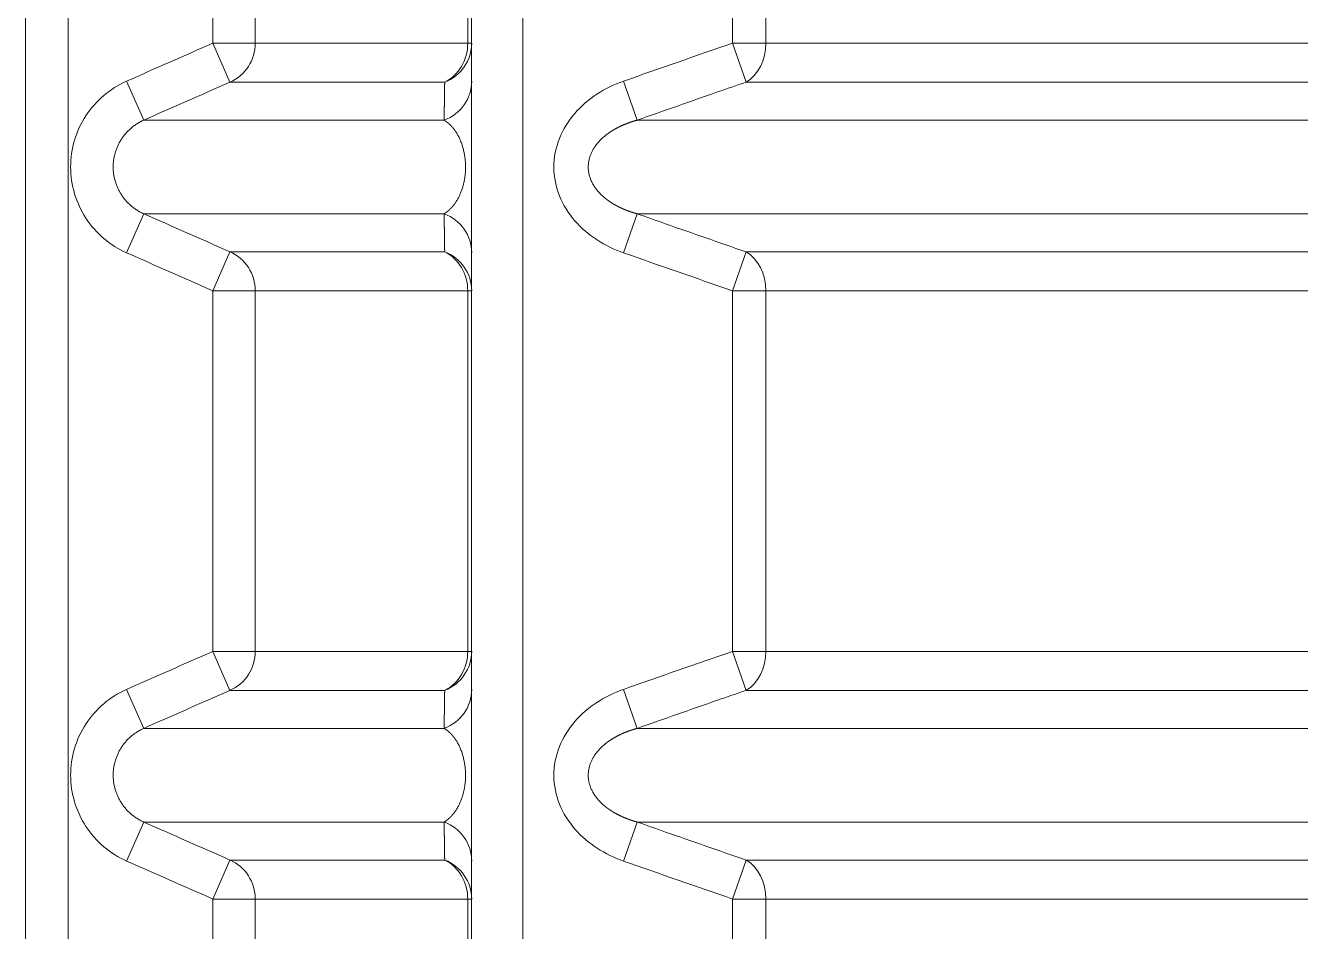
# Model space of a CAD drawing. Header units: millimetres. Extents: x 4664 to 8864, y -38 to 2932.
# Drawn here: x 7981.18 to 8020.27, y 1821.28 to 1849.06 of the extents above; entities that cross this region are included whole.
import ezdxf

# ---------------------------------------------------------------- set-up
doc = ezdxf.new("R2010")
doc.units = ezdxf.units.MM

msp = doc.modelspace()

# ---------------------------------------------------------------- linework, layer by layer
at = {"lineweight": 5}
for p, q in [((7981.176, 1870.016), (7981.176, 1707.535)), ((7982.482, 1707.535), (7982.482, 1870.016)), ((7994.855, 1714.873), (7994.855, 1862.677)), ((7996.423, 1862.708), (7996.423, 1714.842)), ((7986.918, 1859.573), (7986.918, 1848.517)), ((7988.222, 1848.517), (7988.222, 1859.573)), ((7994.735, 1859.573), (7994.735, 1848.517)), ((8002.857, 1859.573), (8002.857, 1848.517)), ((8003.876, 1848.517), (8003.876, 1859.573)), ((7986.918, 1848.517), (7994.855, 1848.517)), ((7986.918, 1848.517), (7987.445, 1847.323)), ((8002.857, 1848.517), (8056.437, 1848.517)), ((8002.857, 1848.517), (8003.268, 1847.323)), ((7984.276, 1847.352), (7984.803, 1846.158)), ((7987.445, 1847.323), (7994.029, 1847.323)), ((7999.513, 1847.352), (7999.933, 1846.158)), ((8003.268, 1847.323), (8055.244, 1847.323)), ((7994.012, 1846.158), (7984.803, 1846.158)), ((8056.217, 1846.158), (7999.933, 1846.158)), ((7984.276, 1842.09), (7984.803, 1843.285)), ((7994.012, 1843.285), (7984.803, 1843.285)), ((7999.513, 1842.09), (7999.933, 1843.285)), ((8056.217, 1843.285), (7999.933, 1843.285)), ((7986.918, 1840.925), (7987.445, 1842.119)), ((7994.029, 1842.119), (7987.445, 1842.119)), ((8002.857, 1840.925), (8003.268, 1842.119)), ((8055.244, 1842.119), (8003.268, 1842.119)), ((7986.918, 1840.925), (7986.918, 1829.869)), ((7986.918, 1840.925), (7994.855, 1840.925)), ((7988.222, 1829.869), (7988.222, 1840.925)), ((7994.735, 1840.925), (7994.735, 1829.869)), ((8002.857, 1840.925), (8002.857, 1829.869)), ((8002.857, 1840.925), (8056.437, 1840.925)), ((8003.876, 1829.869), (8003.876, 1840.925)), ((7986.918, 1829.869), (7994.855, 1829.869)), ((7986.918, 1829.869), (7987.445, 1828.674)), ((8002.857, 1829.869), (8056.437, 1829.869)), ((8002.857, 1829.869), (8003.268, 1828.674)), ((7984.276, 1828.704), (7984.803, 1827.509)), ((7987.445, 1828.674), (7994.029, 1828.674)), ((7999.513, 1828.704), (7999.933, 1827.509)), ((8003.268, 1828.674), (8055.244, 1828.674)), ((7994.012, 1827.509), (7984.803, 1827.509)), ((8056.217, 1827.509), (7999.933, 1827.509)), ((7984.276, 1823.441), (7984.803, 1824.636)), ((7994.012, 1824.636), (7984.803, 1824.636)), ((7999.513, 1823.441), (7999.933, 1824.636)), ((8051.856, 1824.636), (7999.933, 1824.636)), ((7986.918, 1822.276), (7987.445, 1823.471)), ((7994.029, 1823.471), (7987.445, 1823.471)), ((8002.857, 1822.276), (8003.268, 1823.471)), ((8039.638, 1823.471), (8003.268, 1823.471)), ((7986.918, 1822.276), (7986.918, 1811.22)), ((7986.918, 1822.276), (7994.855, 1822.276)), ((7988.222, 1811.22), (7988.222, 1822.276)), ((7994.735, 1822.276), (7994.735, 1811.22)), ((8002.857, 1822.276), (8002.857, 1811.22)), ((8002.857, 1822.276), (8039.855, 1822.276)), ((8003.876, 1811.22), (8003.876, 1822.276))]:
    msp.add_line(p, q, dxfattribs=at)
at = {"lineweight": 5, "extrusion": (0, 0, -1)}
for centre, major_axis, ratio, start_param, end_param in [((7986.918, 1848.517), (0, -1.306), 0.998861, 4.712389, 5.867354), ((7993.55, 1848.517), (0, -1.306), 0.907984, 4.712389, 5.867354), ((7993.55, 1848.517), (1.306, 0), 0.98331, 0, 1.19525), ((8002.857, 1848.517), (0, 1.306), 0.780444, 1.570796, 2.725761), ((7993.55, 1847.352), (1.306, 0), 0.978111, 0, 1.208972), ((7993.55, 1842.09), (1.306, 0), 0.978111, 5.074213, 6.283185), ((7986.918, 1840.925), (0, -1.306), 0.998861, 3.557424, 4.712389), ((7993.55, 1840.925), (0, -1.306), 0.907984, 3.557424, 4.712389), ((7993.55, 1840.925), (1.306, 0), 0.98331, 5.087935, 6.283185), ((8002.857, 1840.925), (0, 1.306), 0.780444, 0.415831, 1.570796), ((7986.918, 1829.869), (0, -1.306), 0.998861, 4.712389, 5.867354), ((7993.55, 1829.869), (0, -1.306), 0.907984, 4.712389, 5.867354), ((7993.55, 1829.869), (1.306, 0), 0.98331, 0, 1.19525), ((8002.857, 1829.869), (0, 1.306), 0.780444, 1.570796, 2.725761), ((7993.55, 1828.704), (1.306, 0), 0.978111, 0, 1.208972), ((7993.55, 1823.441), (1.306, 0), 0.978111, 5.074213, 6.283185), ((7986.918, 1822.276), (0, -1.306), 0.998861, 3.557424, 4.712389), ((7993.55, 1822.276), (0, -1.306), 0.907984, 3.557424, 4.712389), ((7993.55, 1822.276), (1.306, 0), 0.98331, 5.087935, 6.283185), ((8002.857, 1822.276), (0, 1.306), 0.780444, 0.415831, 1.570796)]:
    msp.add_ellipse(centre, major_axis=major_axis, ratio=ratio, start_param=start_param, end_param=end_param, dxfattribs=at)
at = {"lineweight": 5}
for points in [[(7986.918, 1848.517), (7986.037, 1848.129), (7985.157, 1847.741), (7984.276, 1847.352)], [(8002.857, 1848.517), (8001.741, 1848.133), (8000.626, 1847.744), (7999.513, 1847.352)], [(7984.803, 1846.158), (7985.684, 1846.546), (7986.564, 1846.934), (7987.445, 1847.323)], [(7987.445, 1842.119), (7986.564, 1842.508), (7985.684, 1842.896), (7984.803, 1843.285)], [(7984.276, 1842.09), (7985.157, 1841.701), (7986.037, 1841.313), (7986.918, 1840.925)], [(7999.513, 1842.09), (8000.626, 1841.698), (8001.741, 1841.309), (8002.857, 1840.925)], [(7986.918, 1829.869), (7986.037, 1829.48), (7985.157, 1829.092), (7984.276, 1828.704)], [(8002.857, 1829.869), (8001.741, 1829.484), (8000.626, 1829.096), (7999.513, 1828.704)], [(7984.803, 1827.509), (7985.684, 1827.897), (7986.564, 1828.286), (7987.445, 1828.674)], [(7987.445, 1823.471), (7986.564, 1823.859), (7985.684, 1824.247), (7984.803, 1824.636)], [(7984.276, 1823.441), (7985.157, 1823.053), (7986.037, 1822.664), (7986.918, 1822.276)], [(7999.513, 1823.441), (8000.626, 1823.049), (8001.741, 1822.661), (8002.857, 1822.276)]]:
    msp.add_open_spline(points, degree=3, dxfattribs=at)
for points, knots in [([(7984.276, 1847.352), (7983.765, 1847.127), (7983.33, 1846.756), (7982.723, 1845.826), (7982.56, 1845.272), (7982.56, 1844.169), (7982.726, 1843.612), (7983.179, 1842.918), (7983.364, 1842.708), (7983.787, 1842.349), (7984.021, 1842.203), (7984.276, 1842.09)], [0, 0, 0, 0, 0.25, 0.25, 0.5, 0.5, 0.75, 0.75, 0.875, 0.875, 1, 1, 1, 1]), ([(7994.029, 1847.323), (7994.028, 1847.319), (7994.028, 1847.31), (7994.028, 1847.297), (7994.028, 1847.285), (7994.028, 1847.272), (7994.028, 1847.259), (7994.027, 1847.247), (7994.027, 1847.234), (7994.027, 1847.221), (7994.027, 1847.208), (7994.027, 1847.195), (7994.026, 1847.182), (7994.026, 1847.169), (7994.026, 1847.157), (7994.026, 1847.144), (7994.026, 1847.131), (7994.025, 1847.118), (7994.025, 1847.105), (7994.025, 1847.091), (7994.025, 1847.078), (7994.025, 1847.065), (7994.025, 1847.052), (7994.024, 1847.039), (7994.024, 1847.026), (7994.024, 1847.013), (7994.024, 1846.999), (7994.024, 1846.986), (7994.023, 1846.973), (7994.023, 1846.959), (7994.023, 1846.946), (7994.023, 1846.933), (7994.023, 1846.919), (7994.022, 1846.906), (7994.022, 1846.892), (7994.022, 1846.879), (7994.022, 1846.865), (7994.022, 1846.852), (7994.021, 1846.838), (7994.021, 1846.825), (7994.021, 1846.811), (7994.021, 1846.798), (7994.021, 1846.784), (7994.02, 1846.77), (7994.02, 1846.756), (7994.02, 1846.743), (7994.02, 1846.729), (7994.02, 1846.715), (7994.019, 1846.701), (7994.019, 1846.688), (7994.019, 1846.674), (7994.019, 1846.66), (7994.019, 1846.646), (7994.018, 1846.632), (7994.018, 1846.618), (7994.018, 1846.604), (7994.018, 1846.59), (7994.018, 1846.576), (7994.017, 1846.562), (7994.017, 1846.548), (7994.017, 1846.534), (7994.017, 1846.52), (7994.017, 1846.505), (7994.016, 1846.491), (7994.016, 1846.477), (7994.016, 1846.463), (7994.016, 1846.448), (7994.016, 1846.434), (7994.015, 1846.42), (7994.015, 1846.405), (7994.015, 1846.391), (7994.015, 1846.377), (7994.015, 1846.362), (7994.014, 1846.348), (7994.014, 1846.333), (7994.014, 1846.319), (7994.014, 1846.304), (7994.014, 1846.29), (7994.013, 1846.275), (7994.013, 1846.261), (7994.013, 1846.246), (7994.013, 1846.231), (7994.013, 1846.217), (7994.012, 1846.202), (7994.012, 1846.187), (7994.012, 1846.172), (7994.012, 1846.162), (7994.012, 1846.158)], [0, 0, 0, 0, 0.011621, 0.023246, 0.034874, 0.046504, 0.058138, 0.069775, 0.081415, 0.093058, 0.104705, 0.116354, 0.128007, 0.139663, 0.151322, 0.162985, 0.174651, 0.186319, 0.197992, 0.209667, 0.221346, 0.233028, 0.244713, 0.256402, 0.268094, 0.279789, 0.291488, 0.30319, 0.314896, 0.326605, 0.338317, 0.350033, 0.361752, 0.373475, 0.385201, 0.39693, 0.408663, 0.4204, 0.43214, 0.443883, 0.45563, 0.467381, 0.479135, 0.490893, 0.502654, 0.514419, 0.526187, 0.537959, 0.549735, 0.561514, 0.573297, 0.585084, 0.596874, 0.608668, 0.620465, 0.632267, 0.644072, 0.65588, 0.667693, 0.679509, 0.691329, 0.703153, 0.71498, 0.726811, 0.738646, 0.750485, 0.762328, 0.774174, 0.786025, 0.797879, 0.809737, 0.821599, 0.833465, 0.845335, 0.857208, 0.869086, 0.880967, 0.892853, 0.904742, 0.916635, 0.928532, 0.940434, 0.952339, 0.964248, 0.976161, 0.988079, 1, 1, 1, 1]), ([(7999.513, 1847.352), (7999.227, 1847.251), (7998.951, 1847.119), (7998.446, 1846.79), (7998.213, 1846.592), (7997.819, 1846.136), (7997.656, 1845.875), (7997.435, 1845.316), (7997.375, 1845.013), (7997.377, 1844.414), (7997.439, 1844.11), (7997.662, 1843.557), (7997.826, 1843.296), (7998.22, 1842.844), (7998.454, 1842.646), (7998.957, 1842.32), (7999.227, 1842.19), (7999.513, 1842.09)], [0, 0, 0, 0, 0.125, 0.125, 0.25, 0.25, 0.375, 0.375, 0.5, 0.5, 0.625, 0.625, 0.75, 0.75, 0.875, 0.875, 1, 1, 1, 1]), ([(7999.933, 1846.158), (8000.754, 1846.447), (8001.576, 1846.735), (8002.688, 1847.122), (8002.978, 1847.222), (8003.268, 1847.323)], [0, 0, 0, 0, 0.739335, 0.739335, 1, 1, 1, 1]), ([(7984.803, 1843.285), (7984.765, 1843.301), (7984.728, 1843.32), (7984.655, 1843.359), (7984.62, 1843.38), (7984.551, 1843.424), (7984.518, 1843.447), (7984.454, 1843.496), (7984.392, 1843.547), (7984.306, 1843.629), (7984.228, 1843.716), (7984.157, 1843.807), (7984.094, 1843.903), (7984.039, 1844.001), (7983.991, 1844.101), (7983.951, 1844.204), (7983.93, 1844.273), (7983.901, 1844.376), (7983.887, 1844.446), (7983.874, 1844.55), (7983.87, 1844.584), (7983.867, 1844.635), (7983.866, 1844.661), (7983.865, 1844.687), (7983.865, 1844.704), (7983.865, 1844.712), (7983.865, 1844.788), (7983.869, 1844.857), (7983.887, 1844.995), (7983.901, 1845.065), (7983.93, 1845.169), (7983.951, 1845.238), (7983.991, 1845.34), (7984.038, 1845.441), (7984.094, 1845.539), (7984.157, 1845.634), (7984.227, 1845.726), (7984.306, 1845.813), (7984.392, 1845.895), (7984.453, 1845.946), (7984.518, 1845.995), (7984.551, 1846.018), (7984.62, 1846.062), (7984.655, 1846.083), (7984.728, 1846.122), (7984.765, 1846.141), (7984.803, 1846.158)], [0, 0, 0, 0, 0.03125, 0.03125, 0.0625, 0.0625, 0.09375, 0.09375, 0.125, 0.15625, 0.1875, 0.21875, 0.25, 0.28125, 0.3125, 0.34375, 0.375, 0.375, 0.4375, 0.4375, 0.46875, 0.46875, 0.484375, 0.492187, 0.492187, 0.5, 0.5, 0.5625, 0.5625, 0.625, 0.625, 0.65625, 0.6875, 0.71875, 0.75, 0.78125, 0.8125, 0.84375, 0.875, 0.90625, 0.90625, 0.9375, 0.9375, 0.96875, 0.96875, 1, 1, 1, 1]), ([(7994.012, 1846.158), (7994.013, 1846.157), (7994.016, 1846.155), (7994.019, 1846.153), (7994.023, 1846.151), (7994.027, 1846.148), (7994.03, 1846.146), (7994.034, 1846.143), (7994.038, 1846.141), (7994.041, 1846.139), (7994.045, 1846.136), (7994.049, 1846.134), (7994.052, 1846.131), (7994.056, 1846.129), (7994.059, 1846.126), (7994.063, 1846.124), (7994.067, 1846.121), (7994.07, 1846.119), (7994.074, 1846.116), (7994.077, 1846.114), (7994.081, 1846.111), (7994.084, 1846.108), (7994.088, 1846.106), (7994.091, 1846.103), (7994.095, 1846.1), (7994.098, 1846.098), (7994.102, 1846.095), (7994.105, 1846.092), (7994.109, 1846.09), (7994.112, 1846.087), (7994.116, 1846.084), (7994.119, 1846.081), (7994.122, 1846.079), (7994.126, 1846.076), (7994.129, 1846.073), (7994.133, 1846.07), (7994.136, 1846.067), (7994.139, 1846.064), (7994.143, 1846.062), (7994.146, 1846.059), (7994.149, 1846.056), (7994.153, 1846.053), (7994.156, 1846.05), (7994.159, 1846.047), (7994.163, 1846.044), (7994.166, 1846.041), (7994.169, 1846.038), (7994.172, 1846.035), (7994.176, 1846.032), (7994.179, 1846.029), (7994.182, 1846.026), (7994.185, 1846.023), (7994.189, 1846.02), (7994.192, 1846.017), (7994.195, 1846.014), (7994.198, 1846.011), (7994.201, 1846.008), (7994.204, 1846.004), (7994.208, 1846.001), (7994.211, 1845.998), (7994.214, 1845.995), (7994.217, 1845.992), (7994.22, 1845.989), (7994.223, 1845.985), (7994.226, 1845.982), (7994.229, 1845.979), (7994.232, 1845.976), (7994.235, 1845.973), (7994.238, 1845.969), (7994.241, 1845.966), (7994.244, 1845.963), (7994.247, 1845.959), (7994.25, 1845.956), (7994.253, 1845.953), (7994.256, 1845.949), (7994.259, 1845.946), (7994.262, 1845.943), (7994.265, 1845.939), (7994.268, 1845.936), (7994.271, 1845.933), (7994.274, 1845.929), (7994.277, 1845.926), (7994.28, 1845.922), (7994.283, 1845.919), (7994.285, 1845.915), (7994.288, 1845.912), (7994.291, 1845.909), (7994.294, 1845.905), (7994.297, 1845.902), (7994.3, 1845.898), (7994.302, 1845.895), (7994.305, 1845.891), (7994.308, 1845.888), (7994.311, 1845.884), (7994.313, 1845.88), (7994.316, 1845.877), (7994.319, 1845.873), (7994.322, 1845.87), (7994.324, 1845.866), (7994.327, 1845.863), (7994.33, 1845.859), (7994.332, 1845.855), (7994.335, 1845.852), (7994.338, 1845.848), (7994.34, 1845.844), (7994.343, 1845.841), (7994.346, 1845.837), (7994.348, 1845.833), (7994.351, 1845.83), (7994.353, 1845.826), (7994.356, 1845.822), (7994.358, 1845.819), (7994.361, 1845.815), (7994.364, 1845.811), (7994.366, 1845.807), (7994.369, 1845.804), (7994.371, 1845.8), (7994.374, 1845.796), (7994.376, 1845.792), (7994.378, 1845.789), (7994.39, 1845.77), (7994.411, 1845.736), (7994.44, 1845.685), (7994.467, 1845.632), (7994.493, 1845.578), (7994.517, 1845.522), (7994.539, 1845.465), (7994.559, 1845.406), (7994.578, 1845.347), (7994.595, 1845.287), (7994.61, 1845.226), (7994.624, 1845.164), (7994.636, 1845.102), (7994.646, 1845.039), (7994.654, 1844.976), (7994.66, 1844.912), (7994.665, 1844.848), (7994.668, 1844.784), (7994.669, 1844.722), (7994.668, 1844.663), (7994.666, 1844.605), (7994.662, 1844.548), (7994.657, 1844.491), (7994.65, 1844.434), (7994.642, 1844.377), (7994.632, 1844.321), (7994.621, 1844.265), (7994.609, 1844.209), (7994.595, 1844.155), (7994.58, 1844.101), (7994.563, 1844.047), (7994.545, 1843.995), (7994.526, 1843.943), (7994.505, 1843.892), (7994.483, 1843.843), (7994.459, 1843.794), (7994.435, 1843.747), (7994.408, 1843.701), (7994.389, 1843.67), (7994.377, 1843.651), (7994.372, 1843.644), (7994.368, 1843.637), (7994.363, 1843.63), (7994.359, 1843.624), (7994.354, 1843.617), (7994.349, 1843.61), (7994.345, 1843.604), (7994.34, 1843.597), (7994.335, 1843.591), (7994.33, 1843.584), (7994.325, 1843.577), (7994.321, 1843.571), (7994.316, 1843.565), (7994.311, 1843.558), (7994.306, 1843.552), (7994.301, 1843.545), (7994.296, 1843.539), (7994.291, 1843.533), (7994.285, 1843.527), (7994.28, 1843.52), (7994.275, 1843.514), (7994.27, 1843.508), (7994.265, 1843.502), (7994.259, 1843.496), (7994.254, 1843.49), (7994.248, 1843.484), (7994.243, 1843.478), (7994.238, 1843.472), (7994.232, 1843.466), (7994.227, 1843.46), (7994.221, 1843.454), (7994.215, 1843.449), (7994.21, 1843.443), (7994.204, 1843.437), (7994.198, 1843.432), (7994.193, 1843.426), (7994.187, 1843.421), (7994.181, 1843.415), (7994.175, 1843.41), (7994.169, 1843.404), (7994.164, 1843.399), (7994.158, 1843.394), (7994.152, 1843.388), (7994.146, 1843.383), (7994.14, 1843.378), (7994.134, 1843.373), (7994.127, 1843.368), (7994.121, 1843.363), (7994.115, 1843.358), (7994.109, 1843.353), (7994.103, 1843.348), (7994.096, 1843.343), (7994.09, 1843.338), (7994.084, 1843.333), (7994.077, 1843.329), (7994.071, 1843.324), (7994.065, 1843.319), (7994.058, 1843.315), (7994.052, 1843.31), (7994.045, 1843.306), (7994.038, 1843.301), (7994.032, 1843.297), (7994.025, 1843.293), (7994.019, 1843.289), (7994.014, 1843.286), (7994.012, 1843.285)], [0, 0, 0, 0, 0.002514, 0.005021, 0.00752, 0.010013, 0.012498, 0.014977, 0.017448, 0.019913, 0.02237, 0.02482, 0.027263, 0.029699, 0.032128, 0.03455, 0.036964, 0.039372, 0.041773, 0.044166, 0.046552, 0.048932, 0.051304, 0.053669, 0.056027, 0.058378, 0.060722, 0.063059, 0.065389, 0.067711, 0.070027, 0.072336, 0.074637, 0.076931, 0.079219, 0.081499, 0.083772, 0.086038, 0.088297, 0.090549, 0.092794, 0.095031, 0.097262, 0.099486, 0.101702, 0.103912, 0.106114, 0.108309, 0.110498, 0.112679, 0.114853, 0.11702, 0.11918, 0.121333, 0.123478, 0.125617, 0.127749, 0.129873, 0.131991, 0.134101, 0.136205, 0.138301, 0.14039, 0.142473, 0.144548, 0.146616, 0.148677, 0.150731, 0.152778, 0.154818, 0.15685, 0.158876, 0.160895, 0.162906, 0.164911, 0.166909, 0.168899, 0.170883, 0.172859, 0.174828, 0.176791, 0.178746, 0.180694, 0.182635, 0.18457, 0.186497, 0.188417, 0.19033, 0.192236, 0.194135, 0.196027, 0.197912, 0.19979, 0.201661, 0.203525, 0.205382, 0.207231, 0.209074, 0.21091, 0.212739, 0.214561, 0.216376, 0.218183, 0.219984, 0.221778, 0.223565, 0.225345, 0.227118, 0.228883, 0.230642, 0.232394, 0.234139, 0.235877, 0.237608, 0.239332, 0.241049, 0.242759, 0.244462, 0.246158, 0.247847, 0.249529, 0.270675, 0.290846, 0.310051, 0.328303, 0.345614, 0.362001, 0.377483, 0.392086, 0.405836, 0.41877, 0.430929, 0.442364, 0.453136, 0.463321, 0.473004, 0.48229, 0.491292, 0.50014, 0.50808, 0.516138, 0.524408, 0.532974, 0.541916, 0.5513, 0.561186, 0.571624, 0.582656, 0.594318, 0.60664, 0.619647, 0.633362, 0.647801, 0.66298, 0.678912, 0.695608, 0.713077, 0.731328, 0.750365, 0.753403, 0.756464, 0.759548, 0.762654, 0.765783, 0.768934, 0.772108, 0.775306, 0.778525, 0.781768, 0.785034, 0.788322, 0.791633, 0.794967, 0.798324, 0.801703, 0.805106, 0.808531, 0.81198, 0.815451, 0.818945, 0.822462, 0.826003, 0.829566, 0.833151, 0.83676, 0.840392, 0.844047, 0.847725, 0.851426, 0.85515, 0.858897, 0.862666, 0.866459, 0.870275, 0.874114, 0.877976, 0.881861, 0.885769, 0.8897, 0.893654, 0.897631, 0.901631, 0.905654, 0.909701, 0.91377, 0.917862, 0.921978, 0.926116, 0.930278, 0.934462, 0.93867, 0.942901, 0.947155, 0.951432, 0.955732, 0.960055, 0.964401, 0.96877, 0.973162, 0.977577, 0.982016, 0.986477, 0.990962, 0.995469, 1, 1, 1, 1]), ([(7999.933, 1843.285), (7999.931, 1843.285), (7999.925, 1843.287), (7999.916, 1843.289), (7999.908, 1843.292), (7999.899, 1843.294), (7999.891, 1843.296), (7999.882, 1843.299), (7999.874, 1843.301), (7999.866, 1843.304), (7999.857, 1843.306), (7999.849, 1843.309), (7999.84, 1843.311), (7999.832, 1843.314), (7999.824, 1843.316), (7999.816, 1843.319), (7999.807, 1843.321), (7999.799, 1843.324), (7999.791, 1843.327), (7999.783, 1843.329), (7999.775, 1843.332), (7999.767, 1843.334), (7999.759, 1843.337), (7999.75, 1843.34), (7999.742, 1843.342), (7999.734, 1843.345), (7999.726, 1843.348), (7999.718, 1843.351), (7999.711, 1843.353), (7999.703, 1843.356), (7999.695, 1843.359), (7999.687, 1843.362), (7999.679, 1843.365), (7999.671, 1843.367), (7999.664, 1843.37), (7999.656, 1843.373), (7999.648, 1843.376), (7999.64, 1843.379), (7999.633, 1843.382), (7999.625, 1843.385), (7999.617, 1843.387), (7999.61, 1843.39), (7999.602, 1843.393), (7999.595, 1843.396), (7999.587, 1843.399), (7999.58, 1843.402), (7999.572, 1843.405), (7999.565, 1843.408), (7999.557, 1843.411), (7999.55, 1843.414), (7999.543, 1843.417), (7999.535, 1843.42), (7999.528, 1843.424), (7999.521, 1843.427), (7999.513, 1843.43), (7999.506, 1843.433), (7999.499, 1843.436), (7999.492, 1843.439), (7999.485, 1843.442), (7999.477, 1843.445), (7999.47, 1843.449), (7999.463, 1843.452), (7999.456, 1843.455), (7999.449, 1843.458), (7999.442, 1843.461), (7999.435, 1843.465), (7999.428, 1843.468), (7999.421, 1843.471), (7999.414, 1843.474), (7999.407, 1843.478), (7999.401, 1843.481), (7999.394, 1843.484), (7999.387, 1843.488), (7999.38, 1843.491), (7999.373, 1843.494), (7999.367, 1843.498), (7999.36, 1843.501), (7999.353, 1843.504), (7999.347, 1843.508), (7999.34, 1843.511), (7999.334, 1843.515), (7999.327, 1843.518), (7999.32, 1843.521), (7999.314, 1843.525), (7999.308, 1843.528), (7999.301, 1843.532), (7999.295, 1843.535), (7999.288, 1843.539), (7999.282, 1843.542), (7999.275, 1843.546), (7999.269, 1843.549), (7999.263, 1843.553), (7999.257, 1843.556), (7999.25, 1843.56), (7999.244, 1843.563), (7999.238, 1843.567), (7999.232, 1843.57), (7999.226, 1843.574), (7999.22, 1843.577), (7999.213, 1843.581), (7999.207, 1843.584), (7999.201, 1843.588), (7999.195, 1843.592), (7999.189, 1843.595), (7999.183, 1843.599), (7999.177, 1843.602), (7999.172, 1843.606), (7999.166, 1843.61), (7999.16, 1843.613), (7999.154, 1843.617), (7999.148, 1843.621), (7999.142, 1843.624), (7999.137, 1843.628), (7999.131, 1843.632), (7999.125, 1843.635), (7999.12, 1843.639), (7999.114, 1843.643), (7999.108, 1843.647), (7999.103, 1843.65), (7999.097, 1843.654), (7999.092, 1843.658), (7999.086, 1843.661), (7999.081, 1843.665), (7999.075, 1843.669), (7999.07, 1843.673), (7999.064, 1843.677), (7999.059, 1843.68), (7999.054, 1843.684), (7999.048, 1843.688), (7999.043, 1843.692), (7999.038, 1843.695), (7999.033, 1843.699), (7999.027, 1843.703), (7999.022, 1843.707), (7999.017, 1843.711), (7999.012, 1843.715), (7999.007, 1843.718), (7999.002, 1843.722), (7998.997, 1843.726), (7998.992, 1843.73), (7998.986, 1843.734), (7998.982, 1843.738), (7998.977, 1843.742), (7998.972, 1843.745), (7998.967, 1843.749), (7998.962, 1843.753), (7998.957, 1843.757), (7998.92, 1843.787), (7998.854, 1843.844), (7998.765, 1843.934), (7998.686, 1844.026), (7998.618, 1844.121), (7998.56, 1844.219), (7998.513, 1844.317), (7998.476, 1844.418), (7998.45, 1844.518), (7998.434, 1844.62), (7998.429, 1844.718), (7998.434, 1844.813), (7998.447, 1844.905), (7998.468, 1844.996), (7998.498, 1845.087), (7998.537, 1845.178), (7998.585, 1845.267), (7998.641, 1845.354), (7998.706, 1845.44), (7998.779, 1845.523), (7998.861, 1845.604), (7998.922, 1845.657), (7998.96, 1845.687), (7998.969, 1845.695), (7998.979, 1845.702), (7998.988, 1845.71), (7998.998, 1845.717), (7999.008, 1845.725), (7999.018, 1845.732), (7999.028, 1845.74), (7999.039, 1845.747), (7999.049, 1845.755), (7999.059, 1845.762), (7999.07, 1845.769), (7999.08, 1845.777), (7999.091, 1845.784), (7999.102, 1845.791), (7999.113, 1845.799), (7999.124, 1845.806), (7999.135, 1845.813), (7999.146, 1845.82), (7999.158, 1845.827), (7999.169, 1845.834), (7999.181, 1845.842), (7999.192, 1845.849), (7999.204, 1845.856), (7999.216, 1845.863), (7999.228, 1845.87), (7999.24, 1845.876), (7999.252, 1845.883), (7999.264, 1845.89), (7999.276, 1845.897), (7999.289, 1845.904), (7999.301, 1845.911), (7999.314, 1845.917), (7999.327, 1845.924), (7999.34, 1845.931), (7999.352, 1845.937), (7999.366, 1845.944), (7999.379, 1845.95), (7999.392, 1845.957), (7999.405, 1845.963), (7999.419, 1845.97), (7999.432, 1845.976), (7999.446, 1845.982), (7999.46, 1845.989), (7999.473, 1845.995), (7999.487, 1846.001), (7999.501, 1846.007), (7999.515, 1846.013), (7999.53, 1846.019), (7999.544, 1846.025), (7999.558, 1846.031), (7999.573, 1846.037), (7999.587, 1846.043), (7999.602, 1846.049), (7999.617, 1846.054), (7999.632, 1846.06), (7999.647, 1846.066), (7999.662, 1846.071), (7999.677, 1846.077), (7999.693, 1846.082), (7999.708, 1846.088), (7999.723, 1846.093), (7999.739, 1846.098), (7999.755, 1846.104), (7999.77, 1846.109), (7999.786, 1846.114), (7999.802, 1846.119), (7999.818, 1846.124), (7999.835, 1846.129), (7999.851, 1846.134), (7999.867, 1846.139), (7999.884, 1846.144), (7999.9, 1846.148), (7999.917, 1846.153), (7999.928, 1846.156), (7999.933, 1846.158)], [0, 0, 0, 0, 0.002031, 0.004058, 0.006081, 0.008099, 0.010112, 0.012121, 0.014125, 0.016125, 0.01812, 0.02011, 0.022096, 0.024078, 0.026055, 0.028027, 0.029995, 0.031959, 0.033918, 0.035872, 0.037822, 0.039767, 0.041708, 0.043644, 0.045576, 0.047503, 0.049426, 0.051344, 0.053258, 0.055167, 0.057072, 0.058972, 0.060867, 0.062759, 0.064645, 0.066527, 0.068405, 0.070278, 0.072147, 0.074011, 0.075871, 0.077726, 0.079577, 0.081423, 0.083265, 0.085102, 0.086935, 0.088763, 0.090587, 0.092406, 0.094221, 0.096032, 0.097838, 0.099639, 0.101436, 0.103229, 0.105017, 0.106801, 0.10858, 0.110355, 0.112125, 0.113891, 0.115652, 0.11741, 0.119162, 0.12091, 0.122654, 0.124393, 0.126128, 0.127859, 0.129585, 0.131306, 0.133023, 0.134736, 0.136444, 0.138148, 0.139848, 0.141543, 0.143234, 0.14492, 0.146602, 0.14828, 0.149953, 0.151622, 0.153286, 0.154946, 0.156602, 0.158253, 0.1599, 0.161543, 0.163181, 0.164815, 0.166444, 0.168069, 0.16969, 0.171306, 0.172919, 0.174526, 0.17613, 0.177729, 0.179324, 0.180914, 0.1825, 0.184082, 0.18566, 0.187233, 0.188802, 0.190366, 0.191927, 0.193483, 0.195034, 0.196582, 0.198125, 0.199664, 0.201199, 0.202729, 0.204255, 0.205777, 0.207295, 0.208808, 0.210317, 0.211822, 0.213323, 0.214819, 0.216311, 0.217799, 0.219283, 0.220763, 0.222238, 0.223709, 0.225176, 0.226639, 0.228097, 0.229552, 0.231002, 0.232448, 0.23389, 0.235328, 0.236761, 0.238191, 0.239616, 0.241037, 0.242454, 0.243867, 0.245276, 0.246681, 0.248081, 0.249478, 0.27888, 0.307059, 0.334092, 0.360063, 0.385072, 0.409228, 0.432657, 0.455495, 0.477889, 0.499996, 0.520039, 0.540307, 0.560919, 0.581985, 0.603612, 0.625896, 0.648924, 0.672776, 0.697522, 0.723225, 0.74994, 0.752666, 0.755408, 0.758166, 0.760939, 0.763728, 0.766533, 0.769354, 0.772191, 0.775043, 0.777912, 0.780797, 0.783698, 0.786614, 0.789547, 0.792496, 0.795462, 0.798443, 0.801441, 0.804455, 0.807486, 0.810532, 0.813596, 0.816675, 0.819771, 0.822884, 0.826013, 0.829158, 0.83232, 0.835499, 0.838694, 0.841906, 0.845135, 0.84838, 0.851642, 0.854921, 0.858216, 0.861528, 0.864857, 0.868203, 0.871566, 0.874945, 0.878342, 0.881755, 0.885185, 0.888632, 0.892097, 0.895578, 0.899076, 0.902591, 0.906123, 0.909672, 0.913238, 0.916822, 0.920422, 0.924039, 0.927674, 0.931326, 0.934994, 0.93868, 0.942384, 0.946104, 0.949842, 0.953596, 0.957368, 0.961158, 0.964964, 0.968788, 0.972629, 0.976487, 0.980363, 0.984255, 0.988166, 0.992093, 0.996038, 1, 1, 1, 1]), ([(7994.012, 1843.285), (7994.012, 1843.28), (7994.012, 1843.27), (7994.012, 1843.255), (7994.012, 1843.24), (7994.013, 1843.226), (7994.013, 1843.211), (7994.013, 1843.196), (7994.013, 1843.182), (7994.013, 1843.167), (7994.014, 1843.152), (7994.014, 1843.138), (7994.014, 1843.123), (7994.014, 1843.109), (7994.014, 1843.094), (7994.015, 1843.08), (7994.015, 1843.065), (7994.015, 1843.051), (7994.015, 1843.037), (7994.015, 1843.022), (7994.016, 1843.008), (7994.016, 1842.994), (7994.016, 1842.979), (7994.016, 1842.965), (7994.016, 1842.951), (7994.017, 1842.937), (7994.017, 1842.923), (7994.017, 1842.908), (7994.017, 1842.894), (7994.017, 1842.88), (7994.018, 1842.866), (7994.018, 1842.852), (7994.018, 1842.838), (7994.018, 1842.824), (7994.018, 1842.81), (7994.019, 1842.796), (7994.019, 1842.782), (7994.019, 1842.768), (7994.019, 1842.755), (7994.019, 1842.741), (7994.02, 1842.727), (7994.02, 1842.713), (7994.02, 1842.699), (7994.02, 1842.686), (7994.02, 1842.672), (7994.021, 1842.658), (7994.021, 1842.645), (7994.021, 1842.631), (7994.021, 1842.617), (7994.021, 1842.604), (7994.022, 1842.59), (7994.022, 1842.577), (7994.022, 1842.563), (7994.022, 1842.55), (7994.022, 1842.536), (7994.023, 1842.523), (7994.023, 1842.509), (7994.023, 1842.496), (7994.023, 1842.483), (7994.023, 1842.469), (7994.024, 1842.456), (7994.024, 1842.443), (7994.024, 1842.43), (7994.024, 1842.416), (7994.024, 1842.403), (7994.025, 1842.39), (7994.025, 1842.377), (7994.025, 1842.364), (7994.025, 1842.351), (7994.025, 1842.338), (7994.025, 1842.324), (7994.026, 1842.311), (7994.026, 1842.298), (7994.026, 1842.286), (7994.026, 1842.273), (7994.026, 1842.26), (7994.027, 1842.247), (7994.027, 1842.234), (7994.027, 1842.221), (7994.027, 1842.208), (7994.027, 1842.195), (7994.028, 1842.183), (7994.028, 1842.17), (7994.028, 1842.157), (7994.028, 1842.145), (7994.028, 1842.132), (7994.028, 1842.124), (7994.029, 1842.119)], [0, 0, 0, 0, 0.011921, 0.023839, 0.035752, 0.047661, 0.059566, 0.071468, 0.083365, 0.095258, 0.107147, 0.119033, 0.130914, 0.142792, 0.154665, 0.166535, 0.178401, 0.190263, 0.202121, 0.213975, 0.225826, 0.237672, 0.249515, 0.261354, 0.273189, 0.28502, 0.296847, 0.308671, 0.320491, 0.332307, 0.34412, 0.355928, 0.367733, 0.379535, 0.391332, 0.403126, 0.414916, 0.426703, 0.438486, 0.450265, 0.462041, 0.473813, 0.485581, 0.497346, 0.509107, 0.520865, 0.532619, 0.54437, 0.556117, 0.56786, 0.5796, 0.591337, 0.60307, 0.614799, 0.626525, 0.638248, 0.649967, 0.661683, 0.673395, 0.685104, 0.69681, 0.708512, 0.720211, 0.731906, 0.743598, 0.755287, 0.766972, 0.778654, 0.790333, 0.802008, 0.813681, 0.825349, 0.837015, 0.848678, 0.860337, 0.871993, 0.883646, 0.895295, 0.906942, 0.918585, 0.930225, 0.941862, 0.953496, 0.965126, 0.976754, 0.988379, 1, 1, 1, 1]), ([(8003.268, 1842.119), (8002.446, 1842.404), (8001.624, 1842.69), (8000.512, 1843.08), (8000.223, 1843.182), (7999.933, 1843.285)], [0, 0, 0, 0, 0.739335, 0.739335, 1, 1, 1, 1]), ([(7984.276, 1828.704), (7983.765, 1828.478), (7983.33, 1828.107), (7982.723, 1827.177), (7982.56, 1826.623), (7982.56, 1825.52), (7982.726, 1824.963), (7983.179, 1824.269), (7983.364, 1824.06), (7983.787, 1823.701), (7984.021, 1823.554), (7984.276, 1823.441)], [0, 0, 0, 0, 0.25, 0.25, 0.5, 0.5, 0.75, 0.75, 0.875, 0.875, 1, 1, 1, 1]), ([(7994.029, 1828.674), (7994.028, 1828.67), (7994.028, 1828.662), (7994.028, 1828.649), (7994.028, 1828.636), (7994.028, 1828.623), (7994.028, 1828.611), (7994.027, 1828.598), (7994.027, 1828.585), (7994.027, 1828.572), (7994.027, 1828.56), (7994.027, 1828.547), (7994.026, 1828.534), (7994.026, 1828.521), (7994.026, 1828.508), (7994.026, 1828.495), (7994.026, 1828.482), (7994.025, 1828.469), (7994.025, 1828.456), (7994.025, 1828.443), (7994.025, 1828.43), (7994.025, 1828.417), (7994.025, 1828.404), (7994.024, 1828.39), (7994.024, 1828.377), (7994.024, 1828.364), (7994.024, 1828.351), (7994.024, 1828.337), (7994.023, 1828.324), (7994.023, 1828.311), (7994.023, 1828.297), (7994.023, 1828.284), (7994.023, 1828.271), (7994.022, 1828.257), (7994.022, 1828.244), (7994.022, 1828.23), (7994.022, 1828.217), (7994.022, 1828.203), (7994.021, 1828.19), (7994.021, 1828.176), (7994.021, 1828.163), (7994.021, 1828.149), (7994.021, 1828.135), (7994.02, 1828.122), (7994.02, 1828.108), (7994.02, 1828.094), (7994.02, 1828.08), (7994.02, 1828.067), (7994.019, 1828.053), (7994.019, 1828.039), (7994.019, 1828.025), (7994.019, 1828.011), (7994.019, 1827.997), (7994.018, 1827.983), (7994.018, 1827.969), (7994.018, 1827.955), (7994.018, 1827.941), (7994.018, 1827.927), (7994.017, 1827.913), (7994.017, 1827.899), (7994.017, 1827.885), (7994.017, 1827.871), (7994.017, 1827.857), (7994.016, 1827.843), (7994.016, 1827.828), (7994.016, 1827.814), (7994.016, 1827.8), (7994.016, 1827.785), (7994.015, 1827.771), (7994.015, 1827.757), (7994.015, 1827.742), (7994.015, 1827.728), (7994.015, 1827.714), (7994.014, 1827.699), (7994.014, 1827.685), (7994.014, 1827.67), (7994.014, 1827.656), (7994.014, 1827.641), (7994.013, 1827.627), (7994.013, 1827.612), (7994.013, 1827.597), (7994.013, 1827.583), (7994.013, 1827.568), (7994.012, 1827.553), (7994.012, 1827.538), (7994.012, 1827.524), (7994.012, 1827.514), (7994.012, 1827.509)], [0, 0, 0, 0, 0.011621, 0.023246, 0.034874, 0.046504, 0.058138, 0.069775, 0.081415, 0.093058, 0.104705, 0.116354, 0.128007, 0.139663, 0.151322, 0.162985, 0.174651, 0.186319, 0.197992, 0.209667, 0.221346, 0.233028, 0.244713, 0.256402, 0.268094, 0.279789, 0.291488, 0.30319, 0.314896, 0.326605, 0.338317, 0.350033, 0.361752, 0.373475, 0.385201, 0.39693, 0.408663, 0.4204, 0.43214, 0.443883, 0.45563, 0.467381, 0.479135, 0.490893, 0.502654, 0.514419, 0.526187, 0.537959, 0.549735, 0.561514, 0.573297, 0.585084, 0.596874, 0.608668, 0.620465, 0.632267, 0.644072, 0.65588, 0.667693, 0.679509, 0.691329, 0.703153, 0.71498, 0.726811, 0.738646, 0.750485, 0.762328, 0.774174, 0.786025, 0.797879, 0.809737, 0.821599, 0.833465, 0.845335, 0.857208, 0.869086, 0.880967, 0.892853, 0.904742, 0.916635, 0.928532, 0.940434, 0.952339, 0.964248, 0.976161, 0.988079, 1, 1, 1, 1]), ([(7999.513, 1828.704), (7999.227, 1828.603), (7998.951, 1828.47), (7998.446, 1828.142), (7998.213, 1827.944), (7997.819, 1827.488), (7997.656, 1827.227), (7997.435, 1826.668), (7997.375, 1826.364), (7997.377, 1825.765), (7997.439, 1825.461), (7997.662, 1824.908), (7997.826, 1824.647), (7998.22, 1824.195), (7998.454, 1823.998), (7998.957, 1823.672), (7999.227, 1823.542), (7999.513, 1823.441)], [0, 0, 0, 0, 0.125, 0.125, 0.25, 0.25, 0.375, 0.375, 0.5, 0.5, 0.625, 0.625, 0.75, 0.75, 0.875, 0.875, 1, 1, 1, 1]), ([(7999.933, 1827.509), (8000.754, 1827.799), (8001.576, 1828.087), (8002.688, 1828.473), (8002.978, 1828.574), (8003.268, 1828.674)], [0, 0, 0, 0, 0.739335, 0.739335, 1, 1, 1, 1]), ([(7984.803, 1824.636), (7984.765, 1824.653), (7984.728, 1824.671), (7984.655, 1824.71), (7984.62, 1824.731), (7984.551, 1824.775), (7984.518, 1824.798), (7984.454, 1824.847), (7984.392, 1824.898), (7984.306, 1824.98), (7984.228, 1825.067), (7984.157, 1825.159), (7984.094, 1825.254), (7984.039, 1825.352), (7983.991, 1825.453), (7983.951, 1825.555), (7983.93, 1825.624), (7983.901, 1825.728), (7983.887, 1825.797), (7983.874, 1825.901), (7983.87, 1825.935), (7983.867, 1825.987), (7983.866, 1826.013), (7983.865, 1826.038), (7983.865, 1826.055), (7983.865, 1826.064), (7983.865, 1826.14), (7983.869, 1826.209), (7983.887, 1826.347), (7983.901, 1826.416), (7983.93, 1826.52), (7983.951, 1826.589), (7983.991, 1826.691), (7984.038, 1826.792), (7984.094, 1826.89), (7984.157, 1826.986), (7984.227, 1827.077), (7984.306, 1827.165), (7984.392, 1827.247), (7984.453, 1827.298), (7984.518, 1827.346), (7984.551, 1827.37), (7984.62, 1827.414), (7984.655, 1827.435), (7984.728, 1827.474), (7984.765, 1827.492), (7984.803, 1827.509)], [0, 0, 0, 0, 0.03125, 0.03125, 0.0625, 0.0625, 0.09375, 0.09375, 0.125, 0.15625, 0.1875, 0.21875, 0.25, 0.28125, 0.3125, 0.34375, 0.375, 0.375, 0.4375, 0.4375, 0.46875, 0.46875, 0.484375, 0.492188, 0.492188, 0.5, 0.5, 0.5625, 0.5625, 0.625, 0.625, 0.65625, 0.6875, 0.71875, 0.75, 0.78125, 0.8125, 0.84375, 0.875, 0.90625, 0.90625, 0.9375, 0.9375, 0.96875, 0.96875, 1, 1, 1, 1]), ([(7994.012, 1827.509), (7994.013, 1827.508), (7994.016, 1827.507), (7994.019, 1827.504), (7994.023, 1827.502), (7994.027, 1827.5), (7994.03, 1827.497), (7994.034, 1827.495), (7994.038, 1827.492), (7994.041, 1827.49), (7994.045, 1827.488), (7994.049, 1827.485), (7994.052, 1827.483), (7994.056, 1827.48), (7994.059, 1827.478), (7994.063, 1827.475), (7994.067, 1827.473), (7994.07, 1827.47), (7994.074, 1827.468), (7994.077, 1827.465), (7994.081, 1827.462), (7994.084, 1827.46), (7994.088, 1827.457), (7994.091, 1827.454), (7994.095, 1827.452), (7994.098, 1827.449), (7994.102, 1827.446), (7994.105, 1827.444), (7994.109, 1827.441), (7994.112, 1827.438), (7994.116, 1827.436), (7994.119, 1827.433), (7994.122, 1827.43), (7994.126, 1827.427), (7994.129, 1827.424), (7994.133, 1827.422), (7994.136, 1827.419), (7994.139, 1827.416), (7994.143, 1827.413), (7994.146, 1827.41), (7994.149, 1827.407), (7994.153, 1827.404), (7994.156, 1827.401), (7994.159, 1827.398), (7994.163, 1827.395), (7994.166, 1827.393), (7994.169, 1827.39), (7994.172, 1827.387), (7994.176, 1827.384), (7994.179, 1827.381), (7994.182, 1827.377), (7994.185, 1827.374), (7994.189, 1827.371), (7994.192, 1827.368), (7994.195, 1827.365), (7994.198, 1827.362), (7994.201, 1827.359), (7994.204, 1827.356), (7994.208, 1827.353), (7994.211, 1827.35), (7994.214, 1827.346), (7994.217, 1827.343), (7994.22, 1827.34), (7994.223, 1827.337), (7994.226, 1827.334), (7994.229, 1827.33), (7994.232, 1827.327), (7994.235, 1827.324), (7994.238, 1827.321), (7994.241, 1827.317), (7994.244, 1827.314), (7994.247, 1827.311), (7994.25, 1827.307), (7994.253, 1827.304), (7994.256, 1827.301), (7994.259, 1827.297), (7994.262, 1827.294), (7994.265, 1827.291), (7994.268, 1827.287), (7994.271, 1827.284), (7994.274, 1827.281), (7994.277, 1827.277), (7994.28, 1827.274), (7994.283, 1827.27), (7994.285, 1827.267), (7994.288, 1827.263), (7994.291, 1827.26), (7994.294, 1827.256), (7994.297, 1827.253), (7994.3, 1827.249), (7994.302, 1827.246), (7994.305, 1827.242), (7994.308, 1827.239), (7994.311, 1827.235), (7994.313, 1827.232), (7994.316, 1827.228), (7994.319, 1827.225), (7994.322, 1827.221), (7994.324, 1827.217), (7994.327, 1827.214), (7994.33, 1827.21), (7994.332, 1827.207), (7994.335, 1827.203), (7994.338, 1827.199), (7994.34, 1827.196), (7994.343, 1827.192), (7994.346, 1827.188), (7994.348, 1827.185), (7994.351, 1827.181), (7994.353, 1827.177), (7994.356, 1827.174), (7994.358, 1827.17), (7994.361, 1827.166), (7994.364, 1827.162), (7994.366, 1827.159), (7994.369, 1827.155), (7994.371, 1827.151), (7994.374, 1827.147), (7994.376, 1827.144), (7994.378, 1827.14), (7994.39, 1827.121), (7994.411, 1827.088), (7994.44, 1827.036), (7994.467, 1826.983), (7994.493, 1826.929), (7994.517, 1826.873), (7994.539, 1826.816), (7994.559, 1826.758), (7994.578, 1826.699), (7994.595, 1826.638), (7994.61, 1826.577), (7994.624, 1826.516), (7994.636, 1826.453), (7994.646, 1826.39), (7994.654, 1826.327), (7994.66, 1826.263), (7994.665, 1826.199), (7994.668, 1826.135), (7994.669, 1826.074), (7994.668, 1826.014), (7994.666, 1825.957), (7994.662, 1825.899), (7994.657, 1825.842), (7994.65, 1825.785), (7994.642, 1825.728), (7994.632, 1825.672), (7994.621, 1825.616), (7994.609, 1825.561), (7994.595, 1825.506), (7994.58, 1825.452), (7994.563, 1825.399), (7994.545, 1825.346), (7994.526, 1825.294), (7994.505, 1825.244), (7994.483, 1825.194), (7994.459, 1825.146), (7994.435, 1825.098), (7994.408, 1825.052), (7994.389, 1825.021), (7994.377, 1825.002), (7994.372, 1824.995), (7994.368, 1824.989), (7994.363, 1824.982), (7994.359, 1824.975), (7994.354, 1824.968), (7994.349, 1824.962), (7994.345, 1824.955), (7994.34, 1824.948), (7994.335, 1824.942), (7994.33, 1824.935), (7994.325, 1824.929), (7994.321, 1824.922), (7994.316, 1824.916), (7994.311, 1824.909), (7994.306, 1824.903), (7994.301, 1824.897), (7994.296, 1824.89), (7994.291, 1824.884), (7994.285, 1824.878), (7994.28, 1824.872), (7994.275, 1824.866), (7994.27, 1824.859), (7994.265, 1824.853), (7994.259, 1824.847), (7994.254, 1824.841), (7994.248, 1824.835), (7994.243, 1824.829), (7994.238, 1824.823), (7994.232, 1824.817), (7994.227, 1824.812), (7994.221, 1824.806), (7994.215, 1824.8), (7994.21, 1824.794), (7994.204, 1824.789), (7994.198, 1824.783), (7994.193, 1824.778), (7994.187, 1824.772), (7994.181, 1824.766), (7994.175, 1824.761), (7994.169, 1824.756), (7994.164, 1824.75), (7994.158, 1824.745), (7994.152, 1824.74), (7994.146, 1824.734), (7994.14, 1824.729), (7994.134, 1824.724), (7994.127, 1824.719), (7994.121, 1824.714), (7994.115, 1824.709), (7994.109, 1824.704), (7994.103, 1824.699), (7994.096, 1824.694), (7994.09, 1824.689), (7994.084, 1824.685), (7994.077, 1824.68), (7994.071, 1824.675), (7994.065, 1824.671), (7994.058, 1824.666), (7994.052, 1824.662), (7994.045, 1824.657), (7994.038, 1824.653), (7994.032, 1824.649), (7994.025, 1824.644), (7994.019, 1824.64), (7994.014, 1824.637), (7994.012, 1824.636)], [0, 0, 0, 0, 0.002514, 0.005021, 0.00752, 0.010013, 0.012498, 0.014977, 0.017448, 0.019913, 0.02237, 0.02482, 0.027263, 0.029699, 0.032128, 0.03455, 0.036964, 0.039372, 0.041773, 0.044166, 0.046552, 0.048932, 0.051304, 0.053669, 0.056027, 0.058378, 0.060722, 0.063059, 0.065389, 0.067711, 0.070027, 0.072336, 0.074637, 0.076931, 0.079219, 0.081499, 0.083772, 0.086038, 0.088297, 0.090549, 0.092794, 0.095031, 0.097262, 0.099486, 0.101702, 0.103912, 0.106114, 0.108309, 0.110498, 0.112679, 0.114853, 0.11702, 0.11918, 0.121333, 0.123478, 0.125617, 0.127749, 0.129873, 0.131991, 0.134101, 0.136205, 0.138301, 0.14039, 0.142473, 0.144548, 0.146616, 0.148677, 0.150731, 0.152778, 0.154818, 0.15685, 0.158876, 0.160895, 0.162906, 0.164911, 0.166909, 0.168899, 0.170883, 0.172859, 0.174828, 0.176791, 0.178746, 0.180694, 0.182635, 0.18457, 0.186497, 0.188417, 0.19033, 0.192236, 0.194135, 0.196027, 0.197912, 0.19979, 0.201661, 0.203525, 0.205382, 0.207231, 0.209074, 0.21091, 0.212739, 0.214561, 0.216376, 0.218183, 0.219984, 0.221778, 0.223565, 0.225345, 0.227118, 0.228883, 0.230642, 0.232394, 0.234139, 0.235877, 0.237608, 0.239332, 0.241049, 0.242759, 0.244462, 0.246158, 0.247847, 0.249529, 0.270675, 0.290846, 0.310051, 0.328303, 0.345614, 0.362001, 0.377483, 0.392086, 0.405836, 0.41877, 0.430929, 0.442364, 0.453136, 0.463321, 0.473004, 0.48229, 0.491292, 0.50014, 0.50808, 0.516138, 0.524408, 0.532974, 0.541916, 0.5513, 0.561186, 0.571624, 0.582656, 0.594318, 0.60664, 0.619647, 0.633362, 0.647801, 0.66298, 0.678912, 0.695608, 0.713077, 0.731328, 0.750365, 0.753403, 0.756464, 0.759548, 0.762654, 0.765783, 0.768934, 0.772108, 0.775306, 0.778525, 0.781768, 0.785034, 0.788322, 0.791633, 0.794967, 0.798324, 0.801703, 0.805106, 0.808531, 0.81198, 0.815451, 0.818945, 0.822462, 0.826003, 0.829566, 0.833151, 0.83676, 0.840392, 0.844047, 0.847725, 0.851426, 0.85515, 0.858897, 0.862666, 0.866459, 0.870275, 0.874114, 0.877976, 0.881861, 0.885769, 0.8897, 0.893654, 0.897631, 0.901631, 0.905654, 0.909701, 0.91377, 0.917862, 0.921978, 0.926116, 0.930278, 0.934462, 0.93867, 0.942901, 0.947155, 0.951432, 0.955732, 0.960055, 0.964401, 0.96877, 0.973162, 0.977577, 0.982016, 0.986477, 0.990962, 0.995469, 1, 1, 1, 1]), ([(7999.933, 1824.636), (7999.931, 1824.637), (7999.925, 1824.638), (7999.916, 1824.641), (7999.908, 1824.643), (7999.899, 1824.645), (7999.891, 1824.648), (7999.882, 1824.65), (7999.874, 1824.653), (7999.866, 1824.655), (7999.857, 1824.658), (7999.849, 1824.66), (7999.84, 1824.663), (7999.832, 1824.665), (7999.824, 1824.668), (7999.816, 1824.67), (7999.807, 1824.673), (7999.799, 1824.675), (7999.791, 1824.678), (7999.783, 1824.681), (7999.775, 1824.683), (7999.767, 1824.686), (7999.759, 1824.688), (7999.75, 1824.691), (7999.742, 1824.694), (7999.734, 1824.697), (7999.726, 1824.699), (7999.718, 1824.702), (7999.711, 1824.705), (7999.703, 1824.708), (7999.695, 1824.71), (7999.687, 1824.713), (7999.679, 1824.716), (7999.671, 1824.719), (7999.664, 1824.722), (7999.656, 1824.724), (7999.648, 1824.727), (7999.64, 1824.73), (7999.633, 1824.733), (7999.625, 1824.736), (7999.617, 1824.739), (7999.61, 1824.742), (7999.602, 1824.745), (7999.595, 1824.748), (7999.587, 1824.751), (7999.58, 1824.754), (7999.572, 1824.757), (7999.565, 1824.76), (7999.557, 1824.763), (7999.55, 1824.766), (7999.543, 1824.769), (7999.535, 1824.772), (7999.528, 1824.775), (7999.521, 1824.778), (7999.513, 1824.781), (7999.506, 1824.784), (7999.499, 1824.787), (7999.492, 1824.791), (7999.485, 1824.794), (7999.477, 1824.797), (7999.47, 1824.8), (7999.463, 1824.803), (7999.456, 1824.806), (7999.449, 1824.81), (7999.442, 1824.813), (7999.435, 1824.816), (7999.428, 1824.819), (7999.421, 1824.823), (7999.414, 1824.826), (7999.407, 1824.829), (7999.401, 1824.832), (7999.394, 1824.836), (7999.387, 1824.839), (7999.38, 1824.842), (7999.373, 1824.846), (7999.367, 1824.849), (7999.36, 1824.852), (7999.353, 1824.856), (7999.347, 1824.859), (7999.34, 1824.863), (7999.334, 1824.866), (7999.327, 1824.869), (7999.32, 1824.873), (7999.314, 1824.876), (7999.308, 1824.88), (7999.301, 1824.883), (7999.295, 1824.886), (7999.288, 1824.89), (7999.282, 1824.893), (7999.275, 1824.897), (7999.269, 1824.9), (7999.263, 1824.904), (7999.257, 1824.907), (7999.25, 1824.911), (7999.244, 1824.914), (7999.238, 1824.918), (7999.232, 1824.922), (7999.226, 1824.925), (7999.22, 1824.929), (7999.213, 1824.932), (7999.207, 1824.936), (7999.201, 1824.939), (7999.195, 1824.943), (7999.189, 1824.947), (7999.183, 1824.95), (7999.177, 1824.954), (7999.172, 1824.957), (7999.166, 1824.961), (7999.16, 1824.965), (7999.154, 1824.968), (7999.148, 1824.972), (7999.142, 1824.976), (7999.137, 1824.979), (7999.131, 1824.983), (7999.125, 1824.987), (7999.12, 1824.991), (7999.114, 1824.994), (7999.108, 1824.998), (7999.103, 1825.002), (7999.097, 1825.005), (7999.092, 1825.009), (7999.086, 1825.013), (7999.081, 1825.017), (7999.075, 1825.02), (7999.07, 1825.024), (7999.064, 1825.028), (7999.059, 1825.032), (7999.054, 1825.035), (7999.048, 1825.039), (7999.043, 1825.043), (7999.038, 1825.047), (7999.033, 1825.051), (7999.027, 1825.054), (7999.022, 1825.058), (7999.017, 1825.062), (7999.012, 1825.066), (7999.007, 1825.07), (7999.002, 1825.074), (7998.997, 1825.077), (7998.992, 1825.081), (7998.986, 1825.085), (7998.982, 1825.089), (7998.977, 1825.093), (7998.972, 1825.097), (7998.967, 1825.101), (7998.962, 1825.105), (7998.957, 1825.108), (7998.92, 1825.138), (7998.854, 1825.196), (7998.765, 1825.285), (7998.686, 1825.378), (7998.618, 1825.473), (7998.56, 1825.57), (7998.513, 1825.669), (7998.476, 1825.769), (7998.45, 1825.87), (7998.434, 1825.971), (7998.429, 1826.069), (7998.434, 1826.164), (7998.447, 1826.256), (7998.468, 1826.348), (7998.498, 1826.439), (7998.537, 1826.529), (7998.585, 1826.618), (7998.641, 1826.705), (7998.706, 1826.791), (7998.779, 1826.874), (7998.861, 1826.955), (7998.922, 1827.009), (7998.96, 1827.038), (7998.969, 1827.046), (7998.979, 1827.054), (7998.988, 1827.061), (7998.998, 1827.069), (7999.008, 1827.076), (7999.018, 1827.084), (7999.028, 1827.091), (7999.039, 1827.099), (7999.049, 1827.106), (7999.059, 1827.113), (7999.07, 1827.121), (7999.08, 1827.128), (7999.091, 1827.135), (7999.102, 1827.143), (7999.113, 1827.15), (7999.124, 1827.157), (7999.135, 1827.164), (7999.146, 1827.172), (7999.158, 1827.179), (7999.169, 1827.186), (7999.181, 1827.193), (7999.192, 1827.2), (7999.204, 1827.207), (7999.216, 1827.214), (7999.228, 1827.221), (7999.24, 1827.228), (7999.252, 1827.235), (7999.264, 1827.242), (7999.276, 1827.248), (7999.289, 1827.255), (7999.301, 1827.262), (7999.314, 1827.269), (7999.327, 1827.275), (7999.34, 1827.282), (7999.352, 1827.289), (7999.366, 1827.295), (7999.379, 1827.302), (7999.392, 1827.308), (7999.405, 1827.315), (7999.419, 1827.321), (7999.432, 1827.327), (7999.446, 1827.334), (7999.46, 1827.34), (7999.473, 1827.346), (7999.487, 1827.352), (7999.501, 1827.358), (7999.515, 1827.365), (7999.53, 1827.371), (7999.544, 1827.377), (7999.558, 1827.383), (7999.573, 1827.388), (7999.587, 1827.394), (7999.602, 1827.4), (7999.617, 1827.406), (7999.632, 1827.412), (7999.647, 1827.417), (7999.662, 1827.423), (7999.677, 1827.428), (7999.693, 1827.434), (7999.708, 1827.439), (7999.723, 1827.445), (7999.739, 1827.45), (7999.755, 1827.455), (7999.77, 1827.46), (7999.786, 1827.465), (7999.802, 1827.471), (7999.818, 1827.476), (7999.835, 1827.481), (7999.851, 1827.485), (7999.867, 1827.49), (7999.884, 1827.495), (7999.9, 1827.5), (7999.917, 1827.504), (7999.928, 1827.507), (7999.933, 1827.509)], [0, 0, 0, 0, 0.002031, 0.004058, 0.006081, 0.008099, 0.010112, 0.012121, 0.014125, 0.016125, 0.01812, 0.02011, 0.022096, 0.024078, 0.026055, 0.028027, 0.029995, 0.031959, 0.033918, 0.035872, 0.037822, 0.039767, 0.041708, 0.043644, 0.045576, 0.047503, 0.049426, 0.051344, 0.053258, 0.055167, 0.057072, 0.058972, 0.060867, 0.062759, 0.064645, 0.066527, 0.068405, 0.070278, 0.072147, 0.074011, 0.075871, 0.077726, 0.079577, 0.081423, 0.083265, 0.085102, 0.086935, 0.088763, 0.090587, 0.092406, 0.094221, 0.096032, 0.097838, 0.099639, 0.101436, 0.103229, 0.105017, 0.106801, 0.10858, 0.110355, 0.112125, 0.113891, 0.115652, 0.11741, 0.119162, 0.12091, 0.122654, 0.124393, 0.126128, 0.127859, 0.129585, 0.131306, 0.133023, 0.134736, 0.136444, 0.138148, 0.139848, 0.141543, 0.143234, 0.14492, 0.146602, 0.14828, 0.149953, 0.151622, 0.153286, 0.154946, 0.156602, 0.158253, 0.1599, 0.161543, 0.163181, 0.164815, 0.166444, 0.168069, 0.16969, 0.171306, 0.172919, 0.174526, 0.17613, 0.177729, 0.179324, 0.180914, 0.1825, 0.184082, 0.18566, 0.187233, 0.188802, 0.190366, 0.191927, 0.193483, 0.195034, 0.196582, 0.198125, 0.199664, 0.201199, 0.202729, 0.204255, 0.205777, 0.207295, 0.208808, 0.210317, 0.211822, 0.213323, 0.214819, 0.216311, 0.217799, 0.219283, 0.220763, 0.222238, 0.223709, 0.225176, 0.226639, 0.228097, 0.229552, 0.231002, 0.232448, 0.23389, 0.235328, 0.236761, 0.238191, 0.239616, 0.241037, 0.242454, 0.243867, 0.245276, 0.246681, 0.248081, 0.249478, 0.27888, 0.307059, 0.334092, 0.360063, 0.385072, 0.409228, 0.432657, 0.455495, 0.477889, 0.499996, 0.520039, 0.540307, 0.560919, 0.581985, 0.603612, 0.625896, 0.648924, 0.672776, 0.697522, 0.723225, 0.74994, 0.752666, 0.755408, 0.758166, 0.760939, 0.763728, 0.766533, 0.769354, 0.772191, 0.775043, 0.777912, 0.780797, 0.783698, 0.786614, 0.789547, 0.792496, 0.795462, 0.798443, 0.801441, 0.804455, 0.807486, 0.810532, 0.813596, 0.816675, 0.819771, 0.822884, 0.826013, 0.829158, 0.83232, 0.835499, 0.838694, 0.841906, 0.845135, 0.84838, 0.851642, 0.854921, 0.858216, 0.861528, 0.864857, 0.868203, 0.871566, 0.874945, 0.878342, 0.881755, 0.885185, 0.888632, 0.892097, 0.895578, 0.899076, 0.902591, 0.906123, 0.909672, 0.913238, 0.916822, 0.920422, 0.924039, 0.927674, 0.931326, 0.934994, 0.93868, 0.942384, 0.946104, 0.949842, 0.953596, 0.957368, 0.961158, 0.964964, 0.968788, 0.972629, 0.976487, 0.980363, 0.984255, 0.988166, 0.992093, 0.996038, 1, 1, 1, 1]), ([(7994.012, 1824.636), (7994.012, 1824.631), (7994.012, 1824.621), (7994.012, 1824.606), (7994.012, 1824.592), (7994.013, 1824.577), (7994.013, 1824.562), (7994.013, 1824.548), (7994.013, 1824.533), (7994.013, 1824.518), (7994.014, 1824.504), (7994.014, 1824.489), (7994.014, 1824.475), (7994.014, 1824.46), (7994.014, 1824.446), (7994.015, 1824.431), (7994.015, 1824.417), (7994.015, 1824.402), (7994.015, 1824.388), (7994.015, 1824.374), (7994.016, 1824.359), (7994.016, 1824.345), (7994.016, 1824.331), (7994.016, 1824.317), (7994.016, 1824.302), (7994.017, 1824.288), (7994.017, 1824.274), (7994.017, 1824.26), (7994.017, 1824.246), (7994.017, 1824.232), (7994.018, 1824.218), (7994.018, 1824.203), (7994.018, 1824.189), (7994.018, 1824.175), (7994.018, 1824.162), (7994.019, 1824.148), (7994.019, 1824.134), (7994.019, 1824.12), (7994.019, 1824.106), (7994.019, 1824.092), (7994.02, 1824.078), (7994.02, 1824.064), (7994.02, 1824.051), (7994.02, 1824.037), (7994.02, 1824.023), (7994.021, 1824.01), (7994.021, 1823.996), (7994.021, 1823.982), (7994.021, 1823.969), (7994.021, 1823.955), (7994.022, 1823.942), (7994.022, 1823.928), (7994.022, 1823.915), (7994.022, 1823.901), (7994.022, 1823.888), (7994.023, 1823.874), (7994.023, 1823.861), (7994.023, 1823.847), (7994.023, 1823.834), (7994.023, 1823.821), (7994.024, 1823.807), (7994.024, 1823.794), (7994.024, 1823.781), (7994.024, 1823.768), (7994.024, 1823.754), (7994.025, 1823.741), (7994.025, 1823.728), (7994.025, 1823.715), (7994.025, 1823.702), (7994.025, 1823.689), (7994.025, 1823.676), (7994.026, 1823.663), (7994.026, 1823.65), (7994.026, 1823.637), (7994.026, 1823.624), (7994.026, 1823.611), (7994.027, 1823.598), (7994.027, 1823.585), (7994.027, 1823.572), (7994.027, 1823.56), (7994.027, 1823.547), (7994.028, 1823.534), (7994.028, 1823.521), (7994.028, 1823.509), (7994.028, 1823.496), (7994.028, 1823.483), (7994.028, 1823.475), (7994.029, 1823.471)], [0, 0, 0, 0, 0.011921, 0.023839, 0.035752, 0.047661, 0.059566, 0.071468, 0.083365, 0.095258, 0.107147, 0.119033, 0.130914, 0.142792, 0.154665, 0.166535, 0.178401, 0.190263, 0.202121, 0.213975, 0.225826, 0.237672, 0.249515, 0.261354, 0.273189, 0.28502, 0.296847, 0.308671, 0.320491, 0.332307, 0.34412, 0.355928, 0.367733, 0.379535, 0.391332, 0.403126, 0.414916, 0.426703, 0.438486, 0.450265, 0.462041, 0.473813, 0.485581, 0.497346, 0.509107, 0.520865, 0.532619, 0.54437, 0.556117, 0.56786, 0.5796, 0.591337, 0.60307, 0.614799, 0.626525, 0.638248, 0.649967, 0.661683, 0.673395, 0.685104, 0.69681, 0.708512, 0.720211, 0.731906, 0.743598, 0.755287, 0.766972, 0.778654, 0.790333, 0.802008, 0.813681, 0.825349, 0.837015, 0.848678, 0.860337, 0.871993, 0.883646, 0.895295, 0.906942, 0.918585, 0.930225, 0.941862, 0.953496, 0.965126, 0.976754, 0.988379, 1, 1, 1, 1]), ([(8003.268, 1823.471), (8002.446, 1823.755), (8001.624, 1824.042), (8000.512, 1824.432), (8000.223, 1824.534), (7999.933, 1824.636)], [0, 0, 0, 0, 0.739335, 0.739335, 1, 1, 1, 1])]:
    msp.add_open_spline(points, degree=3, knots=knots, dxfattribs=at)

doc.saveas('drawing.dxf')
